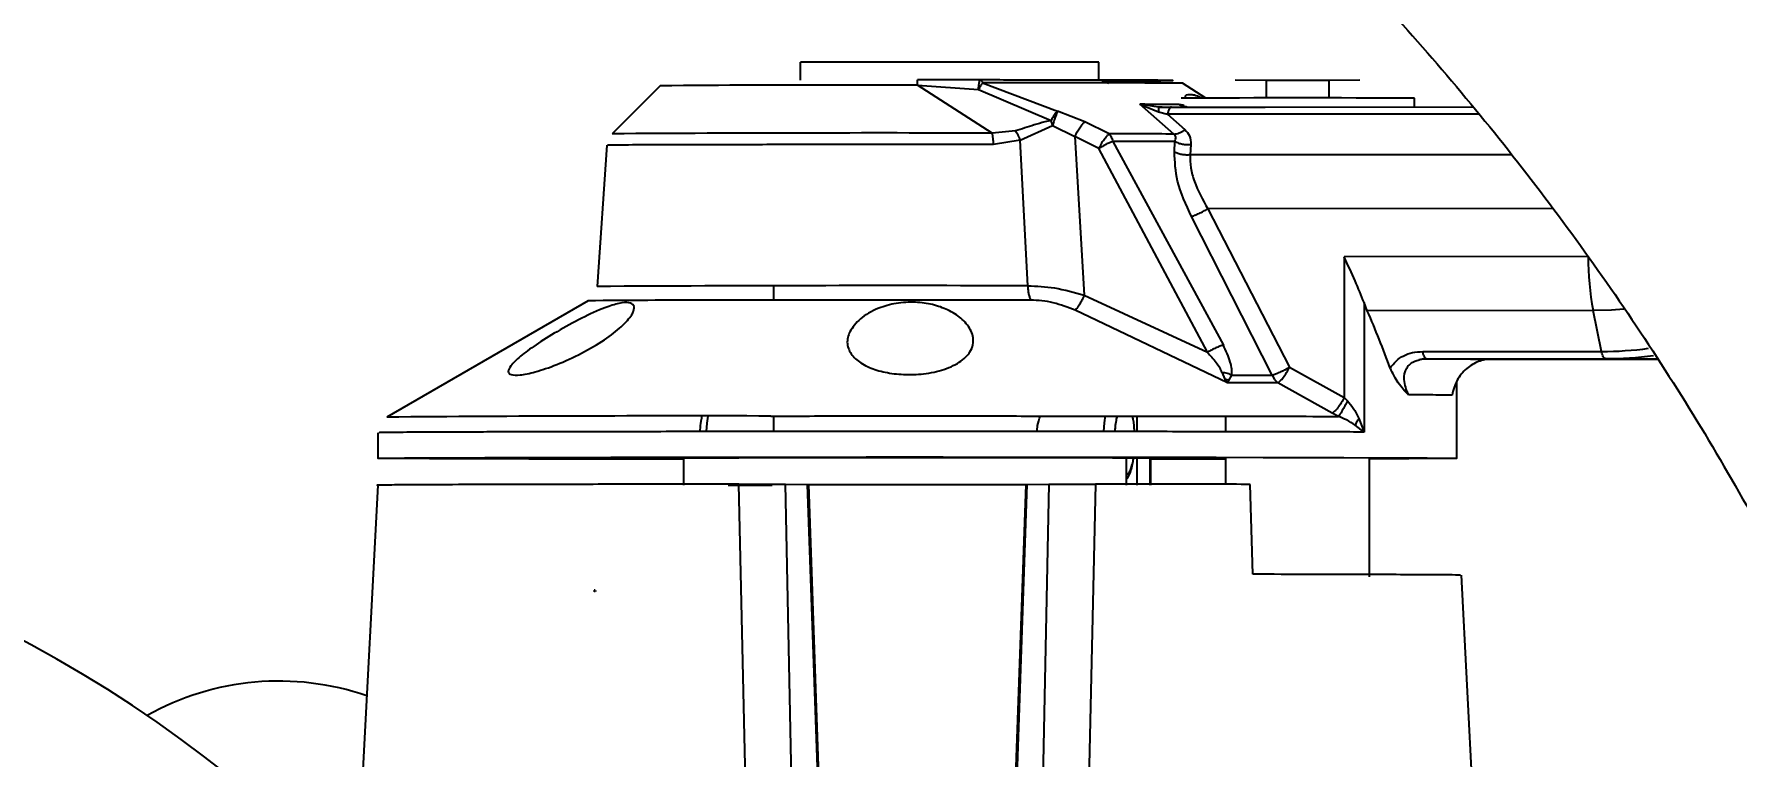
# Model space of a CAD drawing. Header units: millimetres. Extents: x 2278 to 4715, y 679 to 2402.
# Drawn here: x 3378 to 3472.7, y 1211.8 to 1251.9 of the extents above; entities that cross this region are included whole.
import ezdxf

# ---------------------------------------------------------------- set-up
doc = ezdxf.new("R2010")
doc.units = ezdxf.units.MM
doc.layers.add('AM_5', color=3, linetype='Continuous', lineweight=25)
doc.styles.add('SLDTEXTSTYLE1', font='txt.shx', dxfattribs={"width": 0.7, "bigfont": 'gbcbig.shx'})
doc.dimstyles.new('SLDDIMSTYLE12$0', dxfattribs={"dimtxt": 12, "dimasz": 10, "dimexe": 0, "dimexo": 0.0625, "dimgap": 0.875, "dimtad": 1, "dimdec": 1, "dimlfac": 1.8, "dimrnd": 1e-09, "dimzin": 12, "dimdsep": 46, "dimtxsty": 'SLDTEXTSTYLE1', "dimcen": 0.09, "dimdle": 8.16, "dimclrd": 3, "dimclre": 3, "dimadec": 0, "dimazin": 3, "dimtfac": 1, "dimtdec": 1, "dimtofl": 0, "dimtmove": 0, "dimatfit": 3, "dimfxl": 0, "dimfrac": 2, "dimtolj": 1, "dimlwd": 5, "dimlwe": 5, "dimarcsym": 0})
doc.dimstyles.new('SLDDIMSTYLE12$3', dxfattribs={"dimtxt": 12, "dimasz": 10, "dimexe": 0, "dimexo": 0.0625, "dimgap": 0.875, "dimtad": 1, "dimdec": 1, "dimlfac": 1.8, "dimrnd": 1e-09, "dimzin": 12, "dimdsep": 46, "dimtxsty": 'SLDTEXTSTYLE1', "dimcen": 0.09, "dimdle": 8.16, "dimclrd": 3, "dimclre": 3, "dimadec": 0, "dimazin": 3, "dimtfac": 1, "dimtdec": 1, "dimtofl": 0, "dimtmove": 0, "dimatfit": 3, "dimfxl": 0, "dimfrac": 2, "dimtolj": 1, "dimlwd": 5, "dimlwe": 5, "dimarcsym": 0})

# ---------------------------------------------------------------- blocks, each defined once
blk = doc.blocks.new('*D71')
at = {"layer": 'AM_5', "color": 3, "lineweight": 5, "transparency": 16777216}
blk.add_line((3341.859, 1151.043), (3341.859, 1334.14), dxfattribs=at)
at = {"layer": 'AM_5', "color": 3, "linetype": 'Continuous', "lineweight": 5, "transparency": 16777216}
for p, q in [((3351.859, 1334.14), (3509.099, 1334.14)), ((3519.099, 1224.837), (3519.099, 1334.14))]:
    blk.add_line(p, q, dxfattribs=at)
at = {"layer": 'AM_5', "color": 3, "transparency": 16777216}
for points in [[(3351.859, 1335.806), (3351.859, 1332.473), (3341.859, 1334.14)], [(3509.099, 1335.806), (3509.099, 1332.473), (3519.099, 1334.14)]]:
    blk.add_solid(points, dxfattribs=at)
at = {"layer": 'Defpoints', "color": 0, "transparency": 16777216}
for p in [(3519.099, 1334.14), (3519.099, 1224.775), (3341.859, 1150.98)]:
    blk.add_point(p, dxfattribs=at)
at = {"layer": 'AM_5', "color": 0, "transparency": 16777216, "insert": (3430.479, 1341.015), "char_height": 12, "attachment_point": 5, "style": 'SLDTEXTSTYLE1'}
blk.add_mtext('\\A1;178', dxfattribs=at)
blk = doc.blocks.new('*D62')
at = {"layer": 'AM_5', "color": 3, "lineweight": 5, "transparency": 16777216}
blk.add_line((3635.07, 1267.984), (3666.319, 1267.984), dxfattribs=at)
at = {"layer": 'AM_5', "color": 3, "linetype": 'Continuous', "lineweight": 5, "transparency": 16777216}
for p, q in [((3666.319, 1257.984), (3666.319, 1160.541)), ((3341.936, 1150.541), (3666.319, 1150.541))]:
    blk.add_line(p, q, dxfattribs=at)
at = {"layer": 'AM_5', "color": 3, "transparency": 16777216}
for points in [[(3664.652, 1257.984), (3667.986, 1257.984), (3666.319, 1267.984)], [(3664.652, 1160.541), (3667.986, 1160.541), (3666.319, 1150.541)]]:
    blk.add_solid(points, dxfattribs=at)
at = {"layer": 'Defpoints', "color": 0, "transparency": 16777216}
for p in [(3635.008, 1267.984), (3341.874, 1150.541), (3666.319, 1150.541)]:
    blk.add_point(p, dxfattribs=at)
at = {"layer": 'AM_5', "color": 0, "transparency": 16777216, "insert": (3659.444, 1209.263), "char_height": 12, "attachment_point": 5, "rotation": 90, "style": 'SLDTEXTSTYLE1'}
blk.add_mtext('\\A1;115', dxfattribs=at)
blk = doc.blocks.new('*D63')
at = {"layer": 'AM_5', "color": 3, "linetype": 'Continuous', "lineweight": 5, "transparency": 16777216}
blk.add_line((3488.292, 1319.245), (3462.482, 1287.196), dxfattribs=at)
at = {"layer": 'AM_5', "color": 3, "lineweight": 5, "transparency": 16777216}
for p, q in [((3409.078, 1220.995), (3409.258, 1220.995)), ((3409.168, 1220.905), (3409.168, 1221.085))]:
    blk.add_line(p, q, dxfattribs=at)
at = {"layer": 'AM_5', "color": 3, "transparency": 16777216}
blk.add_solid([(3461.184, 1288.241), (3463.78, 1286.151), (3456.21, 1279.408)], dxfattribs=at)
at = {"layer": 'Defpoints', "color": 0, "transparency": 16777216}
for p in [(3456.21, 1279.408), (3362.126, 1162.582)]:
    blk.add_point(p, dxfattribs=at)
at = {"layer": 'AM_5', "color": 0, "transparency": 16777216, "insert": (3473.169, 1311.427), "char_height": 12, "attachment_point": 5, "rotation": 51.15426, "style": 'SLDTEXTSTYLE1'}
blk.add_mtext('\\A1;%%C420', dxfattribs=at)

msp = doc.modelspace()

# ---------------------------------------------------------------- linework, layer by layer
at = {"color": 7, "linetype": 'Continuous', "lineweight": 25}
for p, q in [((3420.613, 1249.377), (3420.613, 1250.377)), ((3437.195, 1249.369), (3437.195, 1250.369)), ((3412.806, 1249.062), (3410.138, 1246.394)), ((3427.124, 1249.093), (3423.16, 1249.092)), ((3430.606, 1249.385), (3427.123, 1249.384)), ((3431.271, 1246.429), (3427.124, 1249.093)), ((3427.124, 1249.093), (3430.51, 1248.853)), ((3430.51, 1248.853), (3430.534, 1249.133)), ((3430.562, 1249.3), (3430.585, 1249.365)), ((3430.585, 1249.365), (3430.606, 1249.385)), ((3430.738, 1249.232), (3434.903, 1247.644)), ((3443.153, 1248.377), (3441.843, 1249.202)), ((3446.515, 1249.362), (3444.783, 1249.368)), ((3446.515, 1248.382), (3446.515, 1249.362)), ((3449.979, 1249.362), (3446.515, 1249.362)), ((3451.711, 1249.368), (3449.979, 1249.362)), ((3449.979, 1249.362), (3449.979, 1248.382)), ((3430.51, 1248.853), (3434.544, 1247.134)), ((3454.747, 1247.887), (3454.747, 1248.368)), ((3436.414, 1247.052), (3434.903, 1247.644)), ((3441.374, 1246.381), (3439.484, 1248.033)), ((3439.484, 1248.033), (3440.511, 1247.612)), ((3440.266, 1247.917), (3439.484, 1248.033)), ((3440.53, 1247.878), (3440.266, 1247.917)), ((3440.511, 1247.612), (3441.013, 1247.48)), ((3441.174, 1247.852), (3440.522, 1247.869)), ((3440.712, 1247.878), (3440.53, 1247.878)), ((3440.53, 1247.878), (3441.233, 1247.878)), ((3458.334, 1247.491), (3441.013, 1247.48)), ((3441.013, 1247.48), (3441.989, 1246.626)), ((3441.233, 1247.878), (3446.455, 1247.882)), ((3446.455, 1247.882), (3458.018, 1247.889)), ((3432.571, 1246.551), (3431.271, 1246.429)), ((3432.832, 1246.037), (3434.626, 1246.851)), ((3434.626, 1246.851), (3434.584, 1246.995)), ((3434.626, 1246.851), (3435.866, 1246.242)), ((3435.866, 1246.242), (3436.384, 1237.425)), ((3437.202, 1245.577), (3435.866, 1246.242)), ((3437.772, 1246.387), (3436.414, 1247.052)), ((3409.848, 1245.759), (3409.299, 1237.908)), ((3432.832, 1246.037), (3431.343, 1245.792)), ((3433.244, 1237.943), (3432.832, 1246.037)), ((3443.235, 1234.251), (3437.202, 1245.577)), ((3437.975, 1245.973), (3444.122, 1234.648)), ((3441.433, 1245.968), (3437.975, 1245.973)), ((3441.406, 1245.386), (3441.433, 1245.968)), ((3442.312, 1245.799), (3442.275, 1245.218)), ((3460.124, 1245.229), (3442.275, 1245.218)), ((3446.837, 1232.98), (3442.348, 1241.789)), ((3462.454, 1242.233), (3443.259, 1242.221)), ((3443.259, 1242.221), (3447.801, 1233.411)), ((3464.411, 1239.567), (3450.843, 1239.559)), ((3450.843, 1239.559), (3450.843, 1231.731)), ((3419.099, 1237.942), (3419.099, 1237.147)), ((3408.801, 1237.112), (3397.599, 1230.644)), ((3436.384, 1237.425), (3443.235, 1234.251)), ((3451.947, 1237.024), (3451.947, 1229.814)), ((3452.128, 1236.557), (3451.947, 1237.024)), ((3444.351, 1232.552), (3435.88, 1236.595)), ((3464.686, 1236.565), (3452.128, 1236.557)), ((3465.155, 1234.295), (3464.686, 1236.565)), ((3455.01, 1233.84), (3455.382, 1233.918)), ((3455.206, 1234.289), (3465.155, 1234.295)), ((3455.427, 1233.887), (3465.375, 1233.893)), ((3459.01, 1233.86), (3468.261, 1233.866)), ((3468.257, 1233.872), (3465.375, 1233.893)), ((3444.038, 1233.136), (3444.213, 1232.747)), ((3444.436, 1232.687), (3444.599, 1232.984)), ((3446.837, 1232.98), (3446.966, 1232.732)), ((3447.801, 1233.411), (3450.843, 1231.731)), ((3444.213, 1232.747), (3444.351, 1232.552)), ((3444.436, 1232.687), (3444.213, 1232.747)), ((3444.351, 1232.552), (3444.436, 1232.687)), ((3446.966, 1232.732), (3447.144, 1232.546)), ((3450.173, 1230.866), (3447.144, 1232.546)), ((3457.099, 1228.355), (3457.099, 1232.61)), ((3450.843, 1231.731), (3451.018, 1231.547)), ((3419.099, 1230.705), (3419.099, 1230.533)), ((3419.099, 1230.528), (3419.103, 1229.84)), ((3439.323, 1229.837), (3439.323, 1230.701)), ((3444.247, 1230.695), (3444.247, 1229.831)), ((3450.52, 1230.682), (3450.173, 1230.866)), ((3451.947, 1229.814), (3451.457, 1230.191)), ((3451.665, 1230.567), (3451.947, 1229.814)), ((3397.099, 1229.778), (3397.099, 1228.355)), ((3414.099, 1228.355), (3414.099, 1226.855)), ((3438.731, 1226.868), (3438.731, 1228.368)), ((3439.323, 1226.857), (3439.323, 1228.368)), ((3440.099, 1228.355), (3440.04, 1228.358)), ((3440.04, 1228.358), (3440.04, 1226.858)), ((3440.099, 1226.855), (3440.099, 1228.355)), ((3444.247, 1228.368), (3444.247, 1226.908)), ((3452.247, 1221.768), (3452.247, 1228.368)), ((3397.099, 1226.855), (3396.096, 1207.71)), ((3416.581, 1226.854), (3419.027, 1226.856)), ((3418.362, 1175.994), (3417.176, 1226.916)), ((3420.836, 1175.956), (3419.777, 1226.913)), ((3419.777, 1226.913), (3420.988, 1226.902)), ((3420.988, 1226.902), (3422.477, 1183.883)), ((3420.988, 1226.902), (3421.066, 1226.901)), ((3422.528, 1184.771), (3421.066, 1226.901)), ((3433.132, 1226.901), (3431.671, 1184.771)), ((3431.721, 1183.883), (3433.21, 1226.902)), ((3433.132, 1226.901), (3433.21, 1226.902)), ((3433.21, 1226.902), (3434.422, 1226.913)), ((3434.422, 1226.913), (3433.363, 1175.956)), ((3437.022, 1226.916), (3435.837, 1175.994)), ((3445.757, 1221.906), (3445.607, 1226.906)), ((3458.581, 1198.575), (3457.361, 1221.855))]:
    msp.add_line(p, q, dxfattribs=at)
at = {"color": 7, "linetype": 'Continuous', "lineweight": 25, "flags": 128}
for points in [[(3433.416, 1237.148), (3432.042, 1237.149), (3430.636, 1237.15), (3429.209, 1237.15), (3427.769, 1237.151), (3426.324, 1237.151), (3424.885, 1237.15), (3423.459, 1237.15), (3422.056, 1237.149)], [(3466.396, 1236.648), (3465.697, 1236.594), (3464.686, 1236.565)], [(3465.375, 1233.893), (3465.343, 1233.9), (3465.312, 1233.92), (3465.281, 1233.954), (3465.252, 1234), (3465.224, 1234.058), (3465.199, 1234.127), (3465.175, 1234.206), (3465.155, 1234.295)], [(3444.599, 1232.984), (3444.895, 1232.984), (3445.186, 1232.983), (3445.472, 1232.983), (3445.755, 1232.982), (3446.032, 1232.981), (3446.305, 1232.981), (3446.574, 1232.98), (3446.837, 1232.98)], [(3415.465, 1230.702), (3415.408, 1230.31), (3415.369, 1229.842)], [(3437.478, 1229.849), (3437.517, 1230.324), (3437.576, 1230.729)], [(3414.099, 1228.298), (3413.271, 1228.298), (3410.473, 1228.302), (3407.871, 1228.306), (3405.494, 1228.311), (3403.37, 1228.316), (3401.525, 1228.322), (3399.979, 1228.328), (3398.751, 1228.334), (3397.856, 1228.341), (3397.303, 1228.348), (3397.1, 1228.355), (3397.249, 1228.362), (3397.747, 1228.369), (3398.59, 1228.375), (3399.767, 1228.382), (3401.264, 1228.388), (3403.064, 1228.394), (3405.147, 1228.399), (3407.486, 1228.404), (3410.055, 1228.408), (3412.824, 1228.412), (3415.761, 1228.415), (3418.83, 1228.417), (3421.997, 1228.419), (3425.223, 1228.419), (3428.471, 1228.419), (3431.703, 1228.419), (3434.882, 1228.417), (3437.968, 1228.415), (3440.928, 1228.412), (3443.725, 1228.409), (3446.328, 1228.405), (3448.705, 1228.4), (3450.828, 1228.395), (3452.674, 1228.389), (3454.22, 1228.383), (3455.447, 1228.376), (3456.343, 1228.37), (3456.895, 1228.363), (3457.098, 1228.356), (3456.95, 1228.349), (3456.451, 1228.342), (3455.608, 1228.335), (3454.432, 1228.329), (3452.934, 1228.323), (3452.247, 1228.32)], [(3408.822, 1228.371), (3409.863, 1228.372), (3410.685, 1228.374), (3411.202, 1228.376), (3411.356, 1228.378), (3411.131, 1228.381), (3410.551, 1228.383), (3409.68, 1228.385), (3408.611, 1228.385), (3407.46, 1228.386), (3406.352, 1228.385), (3405.408, 1228.383), (3404.729, 1228.381), (3404.389, 1228.379), (3404.425, 1228.377), (3404.833, 1228.374), (3405.569, 1228.372), (3406.552, 1228.371), (3407.678, 1228.371), (3408.822, 1228.371)], [(3414.099, 1228.353), (3413.59, 1228.352), (3413.213, 1228.35), (3413.065, 1228.348), (3413.161, 1228.347), (3413.49, 1228.345), (3414.021, 1228.344), (3414.099, 1228.344)], [(3427.68, 1228.395), (3428.72, 1228.396), (3429.543, 1228.398), (3430.06, 1228.4), (3430.214, 1228.403), (3429.989, 1228.405), (3429.409, 1228.407), (3428.537, 1228.409), (3427.468, 1228.41), (3426.318, 1228.41), (3425.21, 1228.409), (3424.266, 1228.408), (3423.587, 1228.406), (3423.247, 1228.403), (3423.283, 1228.401), (3423.691, 1228.399), (3424.427, 1228.397), (3425.41, 1228.395), (3426.535, 1228.395), (3427.68, 1228.395)], [(3440.04, 1228.358), (3440.609, 1228.359), (3440.985, 1228.361), (3441.133, 1228.362), (3441.038, 1228.364), (3440.708, 1228.365), (3440.177, 1228.367), (3439.496, 1228.367), (3438.731, 1228.368)], [(3444.247, 1228.303), (3444.143, 1228.303), (3441.374, 1228.299), (3440.099, 1228.298)]]:
    msp.add_lwpolyline(points, dxfattribs=at)
at = {"color": 7, "linetype": 'Continuous', "lineweight": 25}
for centre, radius, start, end in [((3426.899, -3056.983), 4307.364, 89.863044, 90.083616), ((3420.601, 324.233), 924.863, 89.841485, 90.482886), ((3433.217, 127.699), 1121.535, 89.559285, 90.126636), ((3448.154, 79.733), 1168.654, 89.676774, 90.313028), ((3436.072, -248.311), 1496.347, 89.785585, 89.869384), ((3424.745, -1188.397), 2434.835, 89.84643, 90.343727), ((3432.401, -2651.131), 3897.522, 89.868101, 89.921049), ((3479.669, 1239.454), 15.259, 179.57667, 190.91491), ((3425.617, -1676.059), 2914.012, 89.850034, 90.320855), ((3419.034, -38.522), 1275.675, 89.864263, 90.459581), ((3465.142, 1254.27), 19.976, 270.03668, 277.56628), ((3465.362, 1254.239), 20.345, 270.03668, 277.54673), ((3436.552, -3009.829), 4242.388, 89.85695, 89.894675), ((3414.293, -895.768), 2126.477, 89.874039, 90.449805), ((3427.858, -1634.669), 2863.057, 89.782405, 90.275337), ((3342.1, 1152.041), 75, 10.54851, 92.46086), ((3391.596, 1200.968), 15, 70.97396, 119.21781)]:
    msp.add_arc(centre, radius, start, end, dxfattribs=at)
msp.add_ellipse((3427.099, 1224.522), major_axis=(-15.33, 38.74), ratio=0.665646, start_param=4.677315, end_param=4.759962, dxfattribs=at)
for points, knots in [([(3341.666, 981.809), (3344.227, 981.834), (3347.807, 981.869), (3353.076, 982.148), (3357.541, 982.483), (3362.857, 983.049), (3368.426, 983.822), (3374.239, 984.832), (3380.211, 986.088), (3386.287, 987.599), (3392.424, 989.369), (3398.59, 991.404), (3404.753, 993.703), (3410.89, 996.268), (3416.978, 999.099), (3422.998, 1002.192), (3428.931, 1005.547), (3434.76, 1009.159), (3440.469, 1013.025), (3446.045, 1017.139), (3451.472, 1021.496), (3456.738, 1026.09), (3461.829, 1030.915), (3466.734, 1035.963), (3471.441, 1041.226), (3475.939, 1046.695), (3480.217, 1052.364), (3484.266, 1058.221), (3488.075, 1064.258), (3491.637, 1070.463), (3494.942, 1076.828), (3497.983, 1083.341), (3500.752, 1089.99), (3503.243, 1096.764), (3505.448, 1103.652), (3507.363, 1110.641), (3508.981, 1117.718), (3510.299, 1124.872), (3511.312, 1132.089), (3512.016, 1139.356), (3512.409, 1146.66), (3512.488, 1153.988), (3512.251, 1161.326), (3511.697, 1168.661), (3510.825, 1175.979), (3509.634, 1183.266), (3508.126, 1190.508), (3506.301, 1197.693), (3504.161, 1204.806), (3501.707, 1211.833), (3498.942, 1218.762), (3495.869, 1225.578), (3492.492, 1232.269), (3488.815, 1238.821), (3484.841, 1245.221), (3480.576, 1251.456), (3476.025, 1257.514), (3471.193, 1263.382), (3466.086, 1269.049), (3460.709, 1274.501), (3455.263, 1279.549), (3449.789, 1284.201), (3444.331, 1288.471), (3438.706, 1292.513), (3432.925, 1296.321), (3426.997, 1299.89), (3420.935, 1303.212), (3414.749, 1306.282), (3408.452, 1309.095), (3402.059, 1311.647), (3395.583, 1313.933), (3389.046, 1315.95), (3382.471, 1317.692), (3375.898, 1319.157), (3369.404, 1320.339), (3363.115, 1321.236), (3357.591, 1321.819), (3352.708, 1322.187), (3347.884, 1322.426), (3341.91, 1322.543), (3336.393, 1322.433), (3331.124, 1322.161), (3326.659, 1321.824), (3321.343, 1321.259), (3315.774, 1320.485), (3309.961, 1319.476), (3303.989, 1318.219), (3297.913, 1316.709), (3291.775, 1314.938), (3285.61, 1312.904), (3279.447, 1310.604), (3273.31, 1308.039), (3267.222, 1305.209), (3261.202, 1302.115), (3255.269, 1298.76), (3249.44, 1295.148), (3243.731, 1291.283), (3238.155, 1287.169), (3232.728, 1282.811), (3227.462, 1278.217), (3222.371, 1273.393), (3217.466, 1268.345), (3212.759, 1263.082), (3208.261, 1257.612), (3203.983, 1251.944), (3199.934, 1246.087), (3196.125, 1240.05), (3192.563, 1233.844), (3189.258, 1227.479), (3186.215, 1220.967), (3183.453, 1214.316), (3181.116, 1208.034), (3179.838, 1203.929), (3179.275, 1202.12)], [0, 0, 0, 0, 0.0102074, 0.014274, 0.021037, 0.0280561, 0.0355867, 0.0434511, 0.0515783, 0.0599113, 0.0684099, 0.0770439, 0.085791, 0.0946336, 0.1035582, 0.112554, 0.1216124, 0.1307262, 0.1398897, 0.1490979, 0.1583469, 0.1676331, 0.1769537, 0.1863062, 0.1956884, 0.2050985, 0.2145348, 0.2239961, 0.233481, 0.2429885, 0.2525178, 0.262068, 0.2716385, 0.2812287, 0.2908382, 0.3004664, 0.3101132, 0.3197782, 0.3294613, 0.3391624, 0.3488814, 0.3586183, 0.3683733, 0.3781464, 0.387938, 0.3977483, 0.4075776, 0.4174265, 0.4272956, 0.4371854, 0.4470968, 0.4570307, 0.4669882, 0.4769704, 0.486979, 0.4970156, 0.5070822, 0.5171812, 0.5273154, 0.5374882, 0.5477037, 0.5569145, 0.5661226, 0.5753266, 0.5845258, 0.5937191, 0.6029052, 0.6120821, 0.6212471, 0.6303962, 0.6395236, 0.6486197, 0.6576679, 0.6666375, 0.6754633, 0.6839789, 0.6919633, 0.6976055, 0.7035012, 0.7112199, 0.7214273, 0.7254939, 0.7322569, 0.739276, 0.7468066, 0.754671, 0.7627982, 0.7711312, 0.7796298, 0.7882638, 0.7970109, 0.8058535, 0.8147781, 0.8237739, 0.8328323, 0.8419461, 0.8511096, 0.8603178, 0.8695668, 0.878853, 0.8881736, 0.8975261, 0.9069083, 0.9163184, 0.9257547, 0.935216, 0.9447009, 0.9542084, 0.9637377, 0.9732879, 0.9828584, 0.9924486, 1, 1, 1, 1]), ([(3342.483, 1302.498), (3344.883, 1302.461), (3348.242, 1302.409), (3353.184, 1302.105), (3357.374, 1301.748), (3362.361, 1301.157), (3367.582, 1300.357), (3373.028, 1299.319), (3378.616, 1298.036), (3384.295, 1296.497), (3390.023, 1294.699), (3395.767, 1292.639), (3401.497, 1290.315), (3407.19, 1287.727), (3412.822, 1284.877), (3418.373, 1281.767), (3423.826, 1278.401), (3429.164, 1274.781), (3434.37, 1270.914), (3439.428, 1266.806), (3444.326, 1262.461), (3449.05, 1257.889), (3453.586, 1253.095), (3457.922, 1248.09), (3462.046, 1242.881), (3465.948, 1237.477), (3469.618, 1231.89), (3473.044, 1226.129), (3476.219, 1220.205), (3479.132, 1214.13), (3481.777, 1207.915), (3484.145, 1201.573), (3486.23, 1195.116), (3488.025, 1188.557), (3489.524, 1181.908), (3490.723, 1175.184), (3491.62, 1168.399), (3492.195, 1161.565), (3492.469, 1155.498), (3492.418, 1151.714), (3492.397, 1150.221)], [0, 0, 0, 0, 0.030295, 0.042386, 0.06249, 0.08336, 0.105754, 0.129143, 0.153315, 0.178102, 0.203384, 0.229071, 0.255096, 0.281407, 0.307965, 0.334738, 0.361698, 0.388826, 0.416105, 0.443519, 0.471057, 0.498709, 0.526466, 0.554321, 0.582267, 0.6103, 0.638414, 0.666606, 0.694872, 0.72321, 0.751616, 0.780088, 0.808626, 0.837227, 0.86589, 0.894615, 0.9234, 0.952246, 0.981152, 1, 1, 1, 1]), ([(3430.738, 1249.232), (3430.7, 1249.183), (3430.625, 1249.086), (3430.549, 1248.931), (3430.51, 1248.853)], [0, 0, 0, 0, 0.5, 1, 1, 1, 1]), ([(3430.534, 1249.133), (3430.538, 1249.149), (3430.546, 1249.183), (3430.553, 1249.215), (3430.554, 1249.256), (3430.56, 1249.279), (3430.562, 1249.299), (3430.562, 1249.299), (3430.562, 1249.3), (3430.562, 1249.3), (3430.562, 1249.3), (3430.562, 1249.3)], [0, 0, 0, 0, 0.238986, 0.50804, 0.541991, 0.977906, 0.994179, 0.998396, 0.999525, 0.999942, 1, 1, 1, 1]), ([(3437.371, 1249.334), (3438.144, 1249.336), (3439.717, 1249.34), (3441.051, 1249.348), (3441.472, 1249.356), (3440.909, 1249.364), (3439.441, 1249.371), (3437.111, 1249.377), (3434.106, 1249.382), (3431.759, 1249.384), (3430.606, 1249.385)], [0, 0, 0, 0, 0.1228543, 0.25, 0.3771457, 0.5, 0.6228543, 0.75, 0.8771457, 1, 1, 1, 1]), ([(3442.255, 1248.567), (3442.106, 1248.558), (3441.952, 1248.548), (3442.001, 1248.378), (3442.003, 1248.372)], [0, 0, 0, 0, 0.965431, 1, 1, 1, 1]), ([(3442.916, 1248.376), (3442.91, 1248.379), (3442.587, 1248.546), (3442.419, 1248.557), (3442.255, 1248.567)], [0, 0, 0, 0, 0.0182675, 1, 1, 1, 1]), ([(3434.544, 1247.134), (3434.429, 1247.109), (3434.115, 1247.039), (3433.448, 1246.839), (3432.914, 1246.664), (3432.571, 1246.551)], [0, 0, 0, 0, 0.168585, 0.464004, 1, 1, 1, 1]), ([(3434.903, 1247.644), (3434.845, 1247.585), (3434.731, 1247.465), (3434.606, 1247.244), (3434.544, 1247.134)], [0, 0, 0, 0, 0.4999998, 1, 1, 1, 1]), ([(3434.584, 1246.995), (3434.584, 1246.995), (3434.584, 1246.995), (3434.584, 1246.996), (3434.583, 1246.997), (3434.582, 1247), (3434.581, 1247.005), (3434.578, 1247.015), (3434.572, 1247.036), (3434.56, 1247.077), (3434.55, 1247.111), (3434.544, 1247.134)], [0, 0, 0, 0, 0.001806, 0.005014, 0.015636, 0.031294, 0.062608, 0.125235, 0.250466, 0.500758, 1, 1, 1, 1]), ([(3434.903, 1247.644), (3434.882, 1247.591), (3434.846, 1247.5), (3434.774, 1247.302), (3434.704, 1247.093), (3434.652, 1246.93), (3434.626, 1246.851)], [0, 0, 0, 0, 0.302087, 0.504257, 0.757387, 1, 1, 1, 1]), ([(3440.53, 1247.878), (3440.528, 1247.875), (3440.525, 1247.868), (3440.52, 1247.813), (3440.515, 1247.73), (3440.512, 1247.651), (3440.511, 1247.612)], [0, 0, 0, 0, 0.250966, 0.50425, 0.755353, 1, 1, 1, 1]), ([(3441.672, 1248.026), (3441.73, 1248.023), (3441.808, 1248.02), (3441.922, 1247.982), (3441.952, 1247.973)], [0, 0, 0, 0, 0.7390076, 1, 1, 1, 1]), ([(3442.101, 1247.879), (3442.032, 1247.885), (3441.88, 1247.898), (3441.746, 1247.981), (3441.672, 1248.026)], [0, 0, 0, 0, 0.453842, 1, 1, 1, 1]), ([(3432.832, 1246.037), (3432.793, 1246.131), (3432.715, 1246.318), (3432.619, 1246.474), (3432.571, 1246.551)], [0, 0, 0, 0, 0.502158, 1, 1, 1, 1]), ([(3435.866, 1246.242), (3435.908, 1246.327), (3435.993, 1246.503), (3436.14, 1246.741), (3436.287, 1246.938), (3436.372, 1247.014), (3436.414, 1247.052)], [0, 0, 0, 0, 0.244619, 0.500002, 0.755384, 1, 1, 1, 1]), ([(3437.202, 1245.577), (3437.246, 1245.664), (3437.335, 1245.841), (3437.489, 1246.08), (3437.642, 1246.277), (3437.73, 1246.351), (3437.772, 1246.387)], [0, 0, 0, 0, 0.2444, 0.49997, 0.755555, 1, 1, 1, 1]), ([(3437.772, 1246.387), (3437.814, 1246.331), (3437.898, 1246.22), (3437.95, 1246.055), (3437.975, 1245.973)], [0, 0, 0, 0, 0.5, 1, 1, 1, 1]), ([(3441.374, 1246.381), (3441.421, 1246.383), (3441.516, 1246.387), (3441.673, 1246.436), (3441.834, 1246.514), (3441.938, 1246.589), (3441.989, 1246.626)], [0, 0, 0, 0, 0.2474529, 0.4999677, 0.7524992, 1, 1, 1, 1]), ([(3441.433, 1245.968), (3441.457, 1246.046), (3441.492, 1246.158), (3441.448, 1246.3), (3441.398, 1246.354), (3441.374, 1246.381)], [0, 0, 0, 0, 0.557798, 0.788916, 1, 1, 1, 1]), ([(3441.989, 1246.626), (3442.087, 1246.514), (3442.295, 1246.278), (3442.306, 1245.965), (3442.312, 1245.799)], [0, 0, 0, 0, 0.471453, 1, 1, 1, 1]), ([(3431.343, 1245.792), (3429.852, 1245.793), (3426.872, 1245.794), (3422.338, 1245.793), (3418.153, 1245.789), (3414.567, 1245.783), (3411.867, 1245.775), (3410.147, 1245.766), (3409.969, 1245.76), (3409.883, 1245.757)], [0, 0, 0, 0, 0.144192, 0.288383, 0.432575, 0.576766, 0.720958, 0.86515, 1, 1, 1, 1]), ([(3437.603, 1245.803), (3437.603, 1245.803), (3437.602, 1245.803), (3437.601, 1245.802), (3437.599, 1245.801), (3437.595, 1245.799), (3437.588, 1245.795), (3437.573, 1245.788), (3437.544, 1245.772), (3437.485, 1245.741), (3437.366, 1245.676), (3437.267, 1245.617), (3437.202, 1245.577)], [0, 0, 0, 0, 0.001045, 0.003065, 0.008281, 0.016921, 0.032546, 0.063795, 0.126292, 0.251273, 0.501129, 1, 1, 1, 1]), ([(3437.975, 1245.973), (3437.918, 1245.95), (3437.802, 1245.902), (3437.669, 1245.836), (3437.603, 1245.803)], [0, 0, 0, 0, 0.5, 1, 1, 1, 1]), ([(3442.348, 1241.789), (3442.041, 1242.455), (3441.473, 1243.69), (3441.427, 1244.851), (3441.406, 1245.386)], [0, 0, 0, 0, 0.539506, 1, 1, 1, 1]), ([(3442.275, 1245.218), (3442.201, 1245.214), (3442.049, 1245.206), (3441.818, 1245.235), (3441.595, 1245.293), (3441.469, 1245.355), (3441.406, 1245.386)], [0, 0, 0, 0, 0.242489, 0.494409, 0.74924, 1, 1, 1, 1]), ([(3441.433, 1245.968), (3441.495, 1245.937), (3441.62, 1245.874), (3441.844, 1245.815), (3442.08, 1245.785), (3442.235, 1245.795), (3442.312, 1245.799)], [0, 0, 0, 0, 0.246502, 0.500004, 0.753505, 1, 1, 1, 1]), ([(3442.275, 1245.218), (3442.28, 1244.985), (3442.291, 1244.513), (3442.553, 1243.482), (3442.976, 1242.725), (3443.259, 1242.221)], [0, 0, 0, 0, 0.244652, 0.496463, 1, 1, 1, 1]), ([(3442.348, 1241.789), (3442.409, 1241.812), (3442.533, 1241.857), (3442.769, 1241.963), (3443.019, 1242.087), (3443.18, 1242.177), (3443.259, 1242.221)], [0, 0, 0, 0, 0.245075, 0.499996, 0.754919, 1, 1, 1, 1]), ([(3451.947, 1237.024), (3451.787, 1237.418), (3451.454, 1238.239), (3451.038, 1239.106), (3450.845, 1239.554), (3450.843, 1239.559)], [0, 0, 0, 0, 0.477779, 0.994985, 1, 1, 1, 1]), ([(3433.244, 1237.943), (3433.743, 1237.922), (3434.8, 1237.876), (3435.836, 1237.581), (3436.384, 1237.425)], [0, 0, 0, 0, 0.4713852, 1, 1, 1, 1]), ([(3404.493, 1233.494), (3404.652, 1233.664), (3404.97, 1234.004), (3405.901, 1234.674), (3407.074, 1235.411), (3408.427, 1236.155), (3409.641, 1236.711), (3410.547, 1236.997), (3411.106, 1237.039), (3411.374, 1236.875), (3411.365, 1236.61), (3411.171, 1236.218), (3410.699, 1235.678), (3409.728, 1234.925), (3408.469, 1234.182), (3407.09, 1233.554), (3405.87, 1233.142), (3404.988, 1232.963), (3404.48, 1232.984), (3404.294, 1233.159), (3404.427, 1233.382), (3404.493, 1233.494)], [0, 0, 0, 0, 0.057296, 0.114406, 0.176852, 0.242909, 0.30662, 0.351109, 0.395741, 0.437103, 0.479976, 0.501893, 0.563701, 0.625339, 0.691324, 0.755612, 0.813389, 0.863988, 0.909951, 0.954615, 1, 1, 1, 1]), ([(3423.351, 1235.387), (3423.515, 1235.632), (3423.843, 1236.125), (3424.812, 1236.686), (3425.915, 1236.999), (3426.977, 1237.066), (3427.978, 1236.921), (3428.858, 1236.606), (3429.605, 1236.127), (3430.134, 1235.491), (3430.267, 1234.87), (3430.082, 1234.27), (3429.602, 1233.734), (3428.667, 1233.274), (3427.509, 1233.026), (3426.349, 1232.986), (3425.293, 1233.117), (3424.384, 1233.397), (3423.67, 1233.823), (3423.234, 1234.394), (3423.174, 1234.943), (3423.309, 1235.282), (3423.351, 1235.387)], [0, 0, 0, 0, 0.063087, 0.126441, 0.171673, 0.217072, 0.258606, 0.301035, 0.348883, 0.404623, 0.467741, 0.504328, 0.562636, 0.621168, 0.673865, 0.720989, 0.765716, 0.811139, 0.859772, 0.913518, 0.973314, 1, 1, 1, 1]), ([(3435.88, 1236.595), (3435.481, 1236.745), (3434.883, 1236.969), (3434.029, 1237.124), (3433.62, 1237.14), (3433.416, 1237.148)], [0, 0, 0, 0, 0.502905, 0.752163, 1, 1, 1, 1]), ([(3436.384, 1237.425), (3436.346, 1237.337), (3436.27, 1237.156), (3436.136, 1236.912), (3436, 1236.711), (3435.919, 1236.633), (3435.88, 1236.595)], [0, 0, 0, 0, 0.246958, 0.50317, 0.757695, 1, 1, 1, 1]), ([(3444.122, 1234.648), (3444.061, 1234.628), (3443.937, 1234.587), (3443.708, 1234.491), (3443.466, 1234.377), (3443.311, 1234.293), (3443.235, 1234.251)], [0, 0, 0, 0, 0.245495, 0.5, 0.754505, 1, 1, 1, 1]), ([(3443.235, 1234.251), (3443.401, 1234.064), (3443.647, 1233.789), (3443.917, 1233.41), (3443.999, 1233.225), (3444.038, 1233.136)], [0, 0, 0, 0, 0.525093, 0.773335, 1, 1, 1, 1]), ([(3444.599, 1232.984), (3444.601, 1233.092), (3444.604, 1233.321), (3444.476, 1233.888), (3444.269, 1234.333), (3444.122, 1234.648)], [0, 0, 0, 0, 0.205768, 0.43812, 1, 1, 1, 1]), ([(3453.408, 1233.362), (3453.506, 1233.502), (3453.697, 1233.776), (3454.129, 1234.066), (3454.635, 1234.254), (3455.012, 1234.277), (3455.206, 1234.289)], [0, 0, 0, 0, 0.264356, 0.518291, 0.752151, 1, 1, 1, 1]), ([(3454.414, 1231.882), (3454.306, 1232.163), (3454.112, 1232.664), (3454.219, 1233.264), (3454.491, 1233.595), (3454.732, 1233.759), (3454.929, 1233.813), (3455.015, 1233.836)], [0, 0, 0, 0, 0.379931, 0.678414, 0.799906, 0.913165, 1, 1, 1, 1]), ([(3455.015, 1233.836), (3455.033, 1233.842), (3455.156, 1233.884), (3455.302, 1233.885), (3455.427, 1233.887)], [0, 0, 0, 0, 0.146941, 1, 1, 1, 1]), ([(3455.363, 1233.915), (3455.343, 1233.938), (3455.302, 1233.984), (3455.248, 1234.113), (3455.22, 1234.23), (3455.206, 1234.289)], [0, 0, 0, 0, 0.331135, 0.665567, 1, 1, 1, 1]), ([(3455.427, 1233.887), (3455.405, 1233.888), (3455.383, 1233.888), (3455.363, 1233.915), (3455.363, 1233.915)], [0, 0, 0, 0, 0.990236, 1, 1, 1, 1]), ([(3459.01, 1233.86), (3458.891, 1233.854), (3458.659, 1233.842), (3458.297, 1233.737), (3457.953, 1233.571), (3457.498, 1233.238), (3457.033, 1232.643), (3456.908, 1232.143), (3456.838, 1231.864)], [0, 0, 0, 0, 0.098007, 0.19183, 0.292034, 0.399514, 0.663862, 1, 1, 1, 1]), ([(3444.038, 1233.136), (3444.138, 1233.123), (3444.341, 1233.098), (3444.512, 1233.023), (3444.599, 1232.984)], [0, 0, 0, 0, 0.491167, 1, 1, 1, 1]), ([(3446.837, 1232.98), (3446.898, 1233), (3447.023, 1233.041), (3447.273, 1233.146), (3447.543, 1233.273), (3447.716, 1233.366), (3447.801, 1233.411)], [0, 0, 0, 0, 0.244375, 0.5, 0.755626, 1, 1, 1, 1]), ([(3447.144, 1232.546), (3447.188, 1232.575), (3447.279, 1232.635), (3447.456, 1232.843), (3447.641, 1233.112), (3447.749, 1233.313), (3447.801, 1233.411)], [0, 0, 0, 0, 0.242592, 0.5, 0.757409, 1, 1, 1, 1]), ([(3454.414, 1231.882), (3454.222, 1232.08), (3453.867, 1232.448), (3453.553, 1233.074), (3453.408, 1233.362)], [0, 0, 0, 0, 0.540604, 1, 1, 1, 1]), ([(3450.843, 1231.731), (3450.789, 1231.632), (3450.678, 1231.429), (3450.489, 1231.158), (3450.308, 1230.951), (3450.217, 1230.894), (3450.173, 1230.866)], [0, 0, 0, 0, 0.242333, 0.499938, 0.757577, 1, 1, 1, 1]), ([(3451.018, 1231.547), (3450.971, 1231.452), (3450.873, 1231.257), (3450.728, 1230.993), (3450.601, 1230.784), (3450.547, 1230.716), (3450.52, 1230.682)], [0, 0, 0, 0, 0.243228, 0.500005, 0.756779, 1, 1, 1, 1]), ([(3451.018, 1231.547), (3451.131, 1231.417), (3451.394, 1231.115), (3451.566, 1230.766), (3451.665, 1230.567)], [0, 0, 0, 0, 0.428978, 1, 1, 1, 1]), ([(3415.127, 1230.701), (3415.107, 1230.606), (3415.059, 1230.369), (3415.019, 1230.071), (3415.013, 1229.868), (3415.012, 1229.837)], [0, 0, 0, 0, 0.360158, 0.900515, 1, 1, 1, 1]), ([(3418.968, 1230.705), (3420.399, 1230.705), (3423.262, 1230.707), (3427.69, 1230.707), (3432.092, 1230.706), (3436.385, 1230.704), (3440.473, 1230.701), (3444.253, 1230.696), (3447.686, 1230.69), (3449.576, 1230.685), (3450.52, 1230.682)], [0, 0, 0, 0, 0.125, 0.25, 0.375001, 0.500001, 0.625001, 0.75, 0.875, 1, 1, 1, 1]), ([(3433.761, 1229.841), (3433.768, 1229.952), (3433.789, 1230.269), (3433.886, 1230.534), (3433.949, 1230.705)], [0, 0, 0, 0, 0.3520939, 1, 1, 1, 1]), ([(3438.108, 1229.838), (3438.111, 1229.927), (3438.12, 1230.152), (3438.166, 1230.445), (3438.209, 1230.625), (3438.227, 1230.702)], [0, 0, 0, 0, 0.273688, 0.687255, 1, 1, 1, 1]), ([(3439.178, 1229.837), (3439.172, 1229.966), (3439.163, 1230.202), (3439.12, 1230.489), (3439.085, 1230.638), (3439.07, 1230.702)], [0, 0, 0, 0, 0.4100606, 0.7487263, 1, 1, 1, 1]), ([(3451.457, 1230.191), (3451.301, 1230.291), (3451.026, 1230.468), (3450.673, 1230.618), (3450.52, 1230.682)], [0, 0, 0, 0, 0.5684211, 1, 1, 1, 1]), ([(3451.665, 1230.567), (3451.618, 1230.501), (3451.526, 1230.369), (3451.48, 1230.25), (3451.457, 1230.191)], [0, 0, 0, 0, 0.499999, 1, 1, 1, 1]), ([(3451.947, 1229.814), (3450.889, 1229.817), (3448.773, 1229.823), (3444.726, 1229.831), (3440.193, 1229.836), (3435.241, 1229.84), (3430.044, 1229.842), (3424.754, 1229.842), (3419.537, 1229.841), (3414.552, 1229.837), (3409.954, 1229.831), (3405.883, 1229.824), (3402.467, 1229.815), (3399.797, 1229.805), (3398.015, 1229.795), (3397.126, 1229.786), (3397.193, 1229.78), (3397.215, 1229.778)], [0, 0, 0, 0, 0.068966, 0.137931, 0.206897, 0.275862, 0.344828, 0.413793, 0.482759, 0.551724, 0.62069, 0.689655, 0.758621, 0.827587, 0.896552, 0.965518, 1, 1, 1, 1]), ([(3438.731, 1227.198), (3438.756, 1227.221), (3438.867, 1227.324), (3438.949, 1227.57), (3439.058, 1227.916), (3439.116, 1228.186), (3439.133, 1228.345), (3439.136, 1228.368)], [0, 0, 0, 0, 0.0912693, 0.4016402, 0.6893557, 0.9550926, 1, 1, 1, 1]), ([(3439.111, 1228.368), (3439.106, 1228.332), (3439.084, 1228.174), (3439.026, 1227.937), (3438.939, 1227.679), (3438.841, 1227.478), (3438.767, 1227.445), (3438.731, 1227.428)], [0, 0, 0, 0, 0.069226, 0.304119, 0.538703, 0.773596, 1, 1, 1, 1]), ([(3417.176, 1226.916), (3415.552, 1226.914), (3412.302, 1226.912), (3407.963, 1226.905), (3404.187, 1226.897), (3401.126, 1226.888), (3398.832, 1226.878), (3397.51, 1226.867), (3396.958, 1226.859), (3397.11, 1226.855), (3397.116, 1226.855)], [0, 0, 0, 0, 0.142093, 0.284186, 0.426279, 0.568372, 0.710465, 0.852558, 0.994651, 1, 1, 1, 1]), ([(3417.176, 1226.916), (3417.312, 1226.916), (3417.585, 1226.916), (3418.008, 1226.916), (3418.41, 1226.916), (3418.788, 1226.916), (3419.13, 1226.915), (3419.421, 1226.914), (3419.651, 1226.914), (3419.735, 1226.913), (3419.777, 1226.913)], [0, 0, 0, 0, 0.127216, 0.254434, 0.377921, 0.494728, 0.620624, 0.746733, 0.873295, 1, 1, 1, 1]), ([(3434.422, 1226.913), (3434.463, 1226.913), (3434.546, 1226.914), (3434.773, 1226.914), (3435.06, 1226.915), (3435.405, 1226.916), (3435.79, 1226.916), (3436.201, 1226.916), (3436.621, 1226.916), (3436.889, 1226.916), (3437.022, 1226.916)], [0, 0, 0, 0, 0.1253783, 0.250549, 0.376047, 0.500503, 0.6244386, 0.7499446, 0.8747284, 1, 1, 1, 1]), ([(3457.293, 1221.855), (3457.3, 1221.857), (3457.317, 1221.862), (3456.708, 1221.87), (3455.542, 1221.878), (3453.818, 1221.886), (3451.59, 1221.894), (3448.926, 1221.901), (3446.813, 1221.904), (3445.757, 1221.906)], [0, 0, 0, 0, 0.0913066, 0.2427555, 0.3942044, 0.5456533, 0.6971022, 0.8485511, 1, 1, 1, 1]), ([(3406.614, 1167.042), (3406.013, 1169.309), (3404.797, 1173.894), (3402.025, 1180.545), (3398.511, 1187.022), (3394.195, 1193.178), (3389.134, 1198.885), (3383.42, 1203.995), (3377.155, 1208.412), (3370.455, 1212.058), (3363.486, 1214.877), (3356.383, 1216.843), (3349.279, 1218.047), (3344.538, 1218.199), (3342.194, 1218.275)], [0, 0, 0, 0, 0.079193, 0.160159, 0.242783, 0.327855, 0.413641, 0.5, 0.586354, 0.67214, 0.757217, 0.839835, 0.920804, 1, 1, 1, 1])]:
    msp.add_open_spline(points, degree=3, knots=knots, dxfattribs=at)
for points in [[(3427.124, 1249.093), (3427.124, 1249.137), (3427.124, 1249.224), (3427.124, 1249.314), (3427.124, 1249.374), (3427.123, 1249.381), (3427.123, 1249.384)], [(3430.606, 1249.385), (3430.63, 1249.378), (3430.676, 1249.365), (3430.717, 1249.276), (3430.738, 1249.232)], [(3437.756, 1249.18), (3437.696, 1249.224), (3437.576, 1249.313), (3437.439, 1249.327), (3437.371, 1249.334)], [(3441.233, 1247.878), (3441.212, 1247.873), (3441.169, 1247.863), (3441.109, 1247.781), (3441.055, 1247.656), (3441.027, 1247.539), (3441.013, 1247.48)], [(3431.343, 1245.792), (3431.338, 1245.912), (3431.328, 1246.15), (3431.29, 1246.336), (3431.271, 1246.429)], [(3433.244, 1237.943), (3433.248, 1237.863), (3433.256, 1237.701), (3433.293, 1237.479), (3433.346, 1237.285), (3433.393, 1237.194), (3433.416, 1237.148)], [(3455.427, 1233.887), (3456.344, 1233.883), (3458.18, 1233.874), (3458.733, 1233.865), (3459.01, 1233.86)], [(3456.838, 1231.864), (3456.589, 1231.867), (3456.093, 1231.873), (3454.974, 1231.879), (3454.414, 1231.882)], [(3421.066, 1226.901), (3421.208, 1226.9), (3421.49, 1226.897), (3422.907, 1226.893), (3424.841, 1226.89), (3427.099, 1226.889), (3429.358, 1226.89), (3431.292, 1226.893), (3432.708, 1226.897), (3432.991, 1226.9), (3433.132, 1226.901)], [(3445.607, 1226.906), (3444.273, 1226.908), (3441.604, 1226.912), (3438.55, 1226.915), (3437.022, 1226.916)]]:
    msp.add_open_spline(points, degree=3, dxfattribs=at)

# ---------------------------------------------------------------- dimensions: what is measured, and where the dimension line sits
at = {"layer": 'AM_5'}
for base, p1, p2, angle, text, picture, middle in [((3519.099, 1334.14), (3341.859, 1150.98), (3519.099, 1224.775), 360, '178', '*D71', (3430.479, 1341.015)), ((3666.319, 1150.541), (3635.008, 1267.984), (3341.874, 1150.541), 90, '115', '*D62', (3659.444, 1209.263))]:
    dim = msp.add_linear_dim(base=base, p1=p1, p2=p2, angle=angle, text=text, dimstyle='SLDDIMSTYLE12$0', override={"dimlfac": 1, "dimpost": ''}, dxfattribs=at)
    dim.commit()
    dim.dimension.update_dxf_attribs({"geometry": picture, "text_midpoint": middle})
dim = msp.add_diameter_dim_2p(p1=(3362.126, 1162.582), p2=(3456.21, 1279.408), text='%%C420', dimstyle='SLDDIMSTYLE12$3', override={"dimlfac": 1, "dimpost": ''}, dxfattribs=at)
dim.commit()
dim.dimension.update_dxf_attribs({"geometry": '*D63', "text_midpoint": (3473.169, 1311.427)})

doc.saveas('drawing.dxf')
